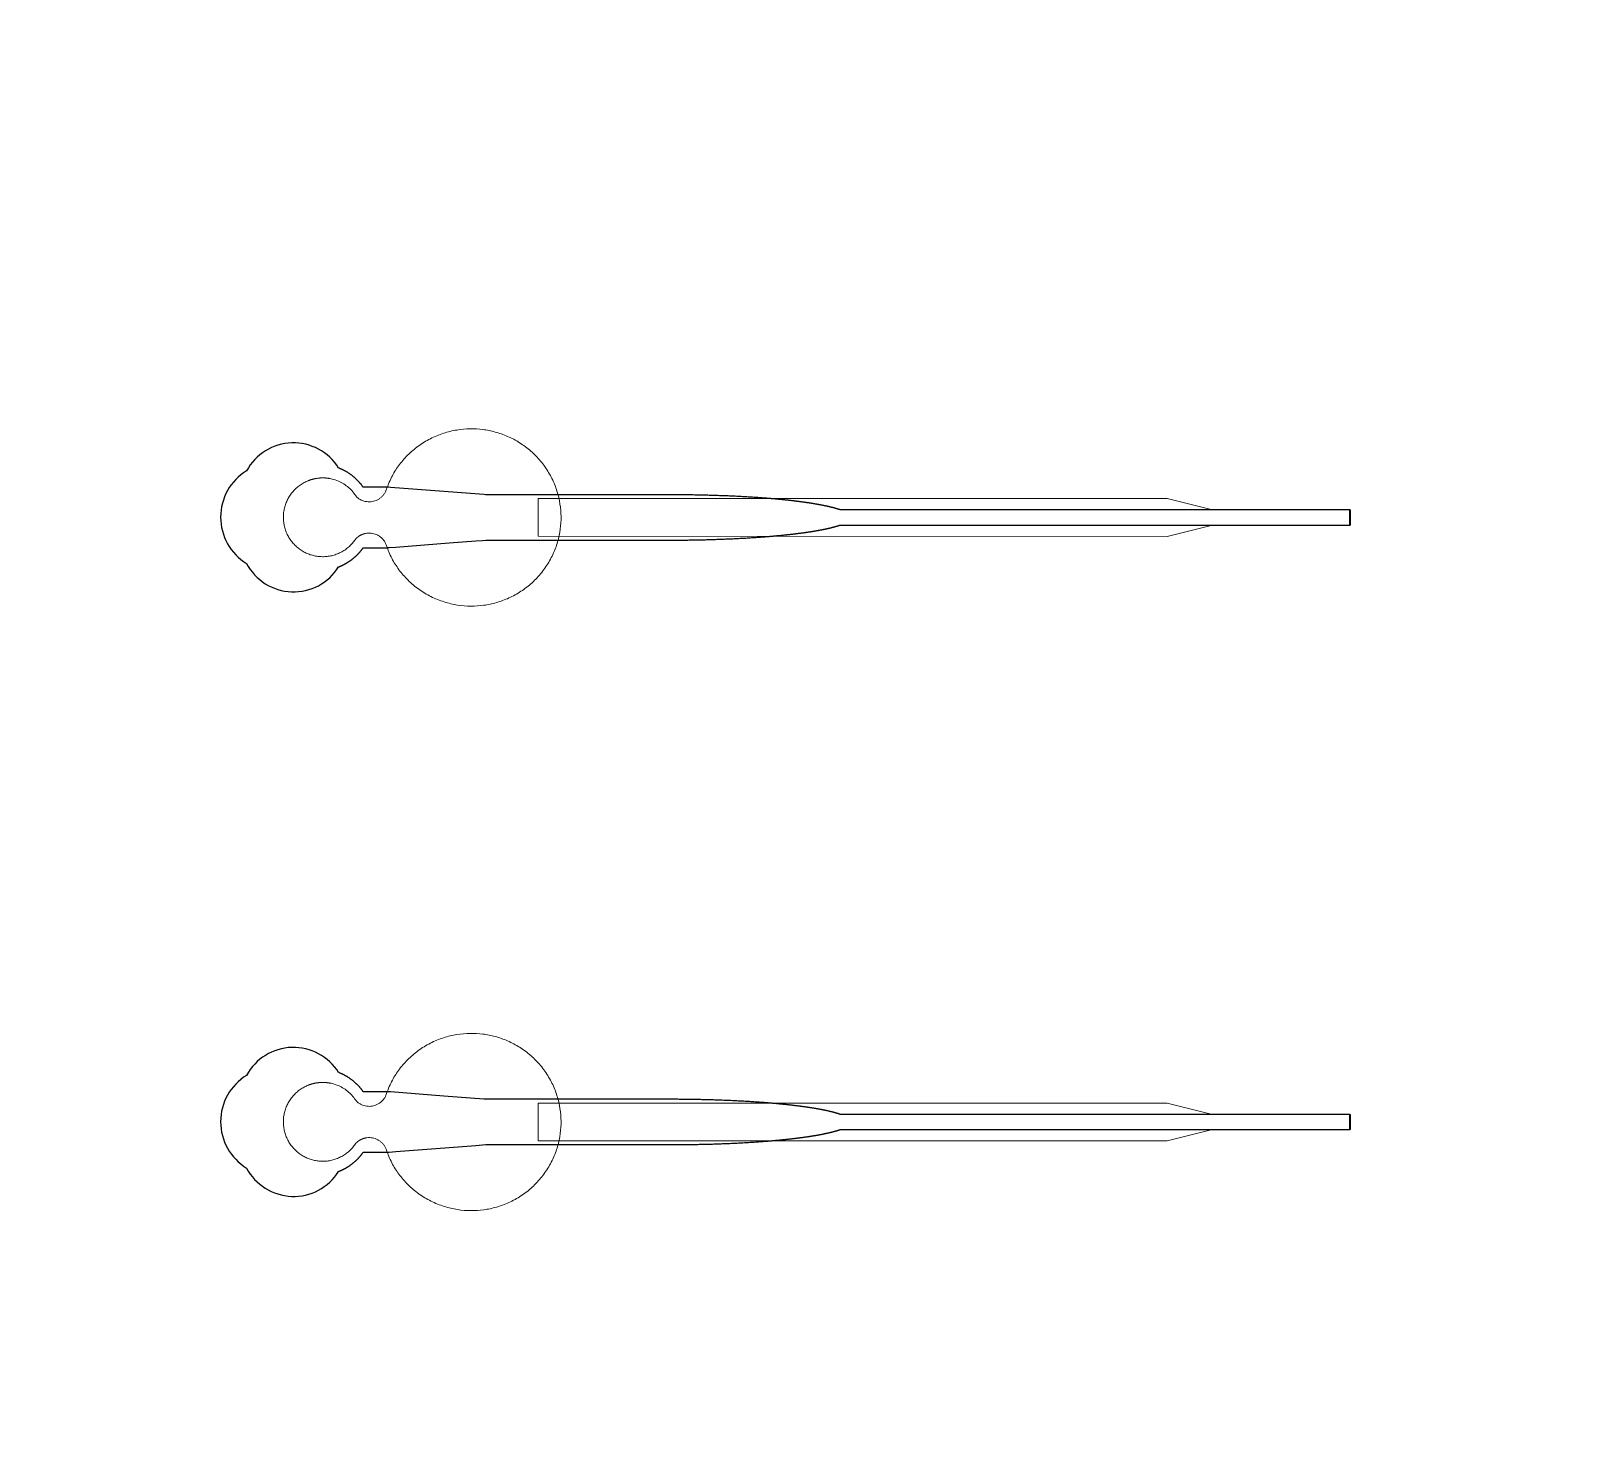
# Model space of a CAD drawing. Header units: inches. Extents: x -52997 to 52003, y -52254 to 52746.
# Drawn here: x 600 to 5746, y -11278 to -6581 of the extents above; entities that cross this region are included whole.
import ezdxf

# ---------------------------------------------------------------- set-up
doc = ezdxf.new("R2010")
doc.units = ezdxf.units.IN
doc.header["$MEASUREMENT"] = 0
doc.layers.add('1', color=1, linetype='Continuous')
doc.layers.add('2', color=140, linetype='Continuous', lineweight=0)
doc.layers.add('3', color=90, linetype='Continuous', lineweight=0)

msp = doc.modelspace()

# ---------------------------------------------------------------- linework, layer by layer
at = {"layer": '1'}
for points in [[(-16283.4, -47485.7), (0, -47485.7), (16283.4, -47485.7, 5.999107)], [(-16250, -47285.7), (0, -47285.7), (16250, -47285.7, 5.986812)], [(-13685.8, -45485.7), (0, -45485.7), (13685.8, -45485.7, 6.794322)], [(1617.4, -8353.6), (1617.7, -8353.4), (1618.6, -8353.1), (1619.4, -8352.8), (1620.2, -8352.4), (1621.1, -8352.1), (1621.9, -8351.8), (1622.8, -8351.4), (1623.6, -8351), (1624.5, -8350.7), (1625.3, -8350.3), (1626.2, -8349.9), (1627.1, -8349.5), (1627.9, -8349.1), (1628.8, -8348.7), (1629.6, -8348.3), (1630.5, -8347.9), (1631.3, -8347.5), (1632.2, -8347.1), (1633.1, -8346.6), (1633.9, -8346.2), (1634.8, -8345.8), (1635.6, -8345.3), (1636.5, -8344.9), (1637.3, -8344.4), (1638.2, -8343.9), (1639.1, -8343.5), (1639.9, -8343), (1640.8, -8342.5), (1641.6, -8342), (1642.5, -8341.5), (1643.3, -8341), (1644.2, -8340.5), (1645, -8340), (1645.9, -8339.5), (1646.7, -8339), (1647.6, -8338.4), (1648.4, -8337.9), (1649.3, -8337.3), (1650.1, -8336.8), (1651, -8336.2), (1651.8, -8335.7), (1652.6, -8335.1), (1653.5, -8334.6), (1654.3, -8334), (1655.1, -8333.4), (1656, -8332.8), (1656.8, -8332.2), (1657.6, -8331.6), (1658.4, -8331), (1659.3, -8330.4), (1660.1, -8329.8), (1660.9, -8329.2), (1661.7, -8328.6), (1662.5, -8328), (1663.3, -8327.3), (1664.1, -8326.7), (1664.9, -8326.1), (1665.7, -8325.4), (1666.5, -8324.8), (1667.3, -8324.1), (1668.1, -8323.5), (1668.9, -8322.8), (1669.6, -8322.2), (1670.4, -8321.5), (1671.2, -8320.8), (1671.9, -8320.1), (1672.7, -8319.5), (1673.5, -8318.8), (1674.2, -8318.1), (1675, -8317.4), (1675.7, -8316.7), (1676.4, -8316), (1677.2, -8315.3), (1677.9, -8314.6), (1678.6, -8313.9), (1679.3, -8313.2), (1680.1, -8312.5), (1680.8, -8311.7), (1681.5, -8311), (1682.2, -8310.3), (1682.9, -8309.6), (1683.6, -8308.8), (1684.2, -8308.1), (1684.9, -8307.4), (1685.6, -8306.6), (1686.3, -8305.9), (1686.9, -8305.2), (1687.6, -8304.4), (1688.2, -8303.7), (1688.9, -8302.9), (1689.5, -8302.2), (1690.1, -8301.4), (1690.8, -8300.7), (1691.4, -8299.9), (1692, -8299.1), (1692.6, -8298.4), (1693.2, -8297.6), (1693.8, -8296.9), (1694.4, -8296.1), (1695, -8295.3), (1695.6, -8294.6), (1696.1, -8293.8), (1696.7, -8293), (1697.3, -8292.3), (1697.8, -8291.5), (1698.4, -8290.7), (1698.9, -8290), (1742.5, -8290), (1764.3, -8290), (1775.2, -8290), (1777.9, -8290), (1779.3, -8290), (1779.3, -8290), (1779.3, -8290), (1779.3, -8290), (1779.3, -8290), (1779.4, -8289.9), (1779.5, -8289.9), (1779.8, -8289.9), (1780.5, -8289.9), (1781.9, -8289.8), (1784.6, -8289.5), (1806.7, -8287.9), (1983.4, -8274.3), (2071.7, -8267.5), (2093.8, -8265.8), (2104.8, -8265), (2105.1, -8265), (2105.2, -8265), (2105.3, -8265), (2105.3, -8265), (2105.4, -8265), (2105.8, -8265), (2366.3, -8265), (2372.6, -8265), (2385.1, -8265), (2485.6, -8265), (2686.7, -8265), (2699.2, -8265), (2705.5, -8265), (2708.6, -8265), (2710.2, -8265), (2710.6, -8265), (2710.8, -8265), (2710.9, -8265), (2711, -8265), (2711, -8265), (2711, -8265), (2711.6, -8265), (2716.2, -8264.9), (2720.8, -8264.9), (2725.4, -8264.9), (2730, -8264.9), (2734.7, -8264.9), (2739.3, -8264.9), (2744, -8264.8), (2748.7, -8264.8), (2753.3, -8264.8), (2758.1, -8264.7), (2762.8, -8264.7), (2767.5, -8264.6), (2772.2, -8264.6), (2777, -8264.5), (2781.7, -8264.4), (2786.5, -8264.4), (2791.2, -8264.3), (2796, -8264.2), (2800.8, -8264.1), (2805.6, -8264), (2810.4, -8263.9), (2815.2, -8263.8), (2820, -8263.7), (2824.8, -8263.6), (2829.6, -8263.5), (2834.4, -8263.3), (2839.3, -8263.2), (2844.1, -8263.1), (2848.9, -8262.9), (2853.8, -8262.8), (2858.6, -8262.6), (2863.4, -8262.5), (2868.3, -8262.3), (2873.1, -8262.2), (2877.9, -8262), (2882.7, -8261.8), (2887.6, -8261.6), (2892.4, -8261.4), (2897.2, -8261.2), (2902, -8261), (2906.9, -8260.8), (2911.7, -8260.6), (2916.5, -8260.4), (2921.3, -8260.2), (2926.1, -8260), (2930.8, -8259.7), (2935.6, -8259.5), (2940.4, -8259.3), (2945.2, -8259), (2949.9, -8258.7), (2954.6, -8258.5), (2959.4, -8258.2), (2964.1, -8258), (2968.8, -8257.7), (2973.5, -8257.4), (2978.2, -8257.1), (2982.8, -8256.8), (2987.5, -8256.5), (2992.1, -8256.2), (2996.8, -8255.9), (3001.4, -8255.6), (3006, -8255.3), (3010.5, -8254.9), (3012.8, -8254.8), (3015.1, -8254.6), (3017.4, -8254.4), (3019.6, -8254.3), (3021.9, -8254.1), (3024.1, -8253.9), (3026.4, -8253.8), (3028.6, -8253.6), (3030.9, -8253.4), (3033.1, -8253.2), (3035.3, -8253), (3037.6, -8252.9), (3039.8, -8252.7), (3042, -8252.5), (3044.2, -8252.3), (3046.4, -8252.1), (3048.6, -8251.9), (3050.8, -8251.8), (3053, -8251.6), (3055.2, -8251.4), (3057.4, -8251.2), (3059.5, -8251), (3061.7, -8250.8), (3063.8, -8250.6), (3066, -8250.4), (3068.1, -8250.2), (3070.3, -8250), (3072.4, -8249.8), (3074.5, -8249.6), (3076.6, -8249.4), (3078.8, -8249.2), (3080.9, -8249), (3083, -8248.8), (3085.1, -8248.6), (3087.1, -8248.4), (3089.2, -8248.2), (3091.3, -8248), (3093.3, -8247.7), (3095.4, -8247.5), (3097.5, -8247.3), (3099.5, -8247.1), (3101.5, -8246.9), (3103.6, -8246.7), (3105.6, -8246.4), (3107.6, -8246.2), (3109.6, -8246), (3111.6, -8245.8), (3113.6, -8245.6), (3115.6, -8245.3), (3117.5, -8245.1), (3119.5, -8244.9), (3121.5, -8244.7), (3123.4, -8244.4), (3125.3, -8244.2), (3127.3, -8244), (3129.2, -8243.7), (3131.1, -8243.5), (3133, -8243.3), (3134.9, -8243), (3136.8, -8242.8), (3138.7, -8242.5), (3140.6, -8242.3), (3142.4, -8242.1), (3144.3, -8241.8), (3146.1, -8241.6), (3148, -8241.3), (3149.8, -8241.1), (3151.6, -8240.9), (3153.4, -8240.6), (3155.2, -8240.4), (3157, -8240.1), (3158.8, -8239.9), (3160.6, -8239.6), (3162.4, -8239.4), (3164.1, -8239.1), (3165.9, -8238.9), (3167.6, -8238.6), (3169.3, -8238.3), (3171.1, -8238.1), (3172.8, -8237.8), (3174.5, -8237.6), (3176.2, -8237.3), (3177.8, -8237.1), (3179.5, -8236.8), (3181.2, -8236.5), (3182.8, -8236.3), (3184.5, -8236), (3186.1, -8235.8), (3187.7, -8235.5), (3189.3, -8235.2), (3190.9, -8235), (3192.5, -8234.7), (3194.1, -8234.4), (3195.7, -8234.2), (3197.3, -8233.9), (3198.8, -8233.6), (3200.4, -8233.3), (3201.9, -8233.1), (3203.4, -8232.8), (3204.9, -8232.5), (3206.4, -8232.3), (3207.9, -8232), (3209.4, -8231.7), (3210.9, -8231.4), (3212.3, -8231.2), (3213.8, -8230.9), (3215.2, -8230.6), (3216.7, -8230.3), (3218.1, -8230), (3219.5, -8229.8), (3220.9, -8229.5), (3222.3, -8229.2), (3223.6, -8228.9), (3225, -8228.6), (3226.4, -8228.4), (3227.7, -8228.1), (3229, -8227.8), (3230.4, -8227.5), (3231.7, -8227.2), (3233, -8226.9), (3234.3, -8226.6), (3235.5, -8226.4), (3236.8, -8226.1), (3238.1, -8225.8), (3239.3, -8225.5), (3240.6, -8225.2), (3241.8, -8224.9), (3243, -8224.6), (3244.2, -8224.3), (3245.4, -8224), (3246.6, -8223.8), (3247.7, -8223.5), (3248.9, -8223.2), (3250, -8222.9), (3251.2, -8222.6), (3252.3, -8222.3), (3253.4, -8222), (3254.5, -8221.7), (3255.6, -8221.4), (3256.7, -8221.1), (3257.8, -8220.8), (3258.8, -8220.5), (3259.9, -8220.2), (3260.9, -8219.9), (3262, -8219.6), (3263, -8219.3), (3264, -8219), (3265, -8218.8), (3266, -8218.5), (3266.9, -8218.2), (3267.9, -8217.9), (3268.8, -8217.6), (3269.8, -8217.3), (3270.7, -8217), (3271.6, -8216.7), (3272.5, -8216.4), (3273.4, -8216.1), (3274.3, -8215.8), (3275.2, -8215.5), (3276.6, -8215), (4962.2, -8215.2), (4962.2, -8165), (3276.7, -8165), (3276.4, -8164.9), (3275.5, -8164.6), (3274.7, -8164.2), (3273.8, -8163.9), (3272.9, -8163.6), (3272, -8163.3), (3271.1, -8163), (3270.1, -8162.7), (3269.2, -8162.4), (3268.2, -8162.2), (3267.3, -8161.9), (3266.3, -8161.6), (3265.3, -8161.3), (3264.3, -8161), (3263.3, -8160.7), (3262.3, -8160.4), (3261.3, -8160.1), (3260.2, -8159.8), (3259.2, -8159.5), (3258.1, -8159.2), (3257.1, -8158.9), (3256, -8158.6), (3254.9, -8158.3), (3253.8, -8158), (3252.7, -8157.7), (3251.5, -8157.4), (3250.4, -8157.1), (3249.3, -8156.8), (3248.1, -8156.5), (3246.9, -8156.2), (3245.7, -8155.9), (3244.6, -8155.6), (3243.3, -8155.4), (3242.1, -8155.1), (3240.9, -8154.8), (3239.7, -8154.5), (3238.4, -8154.2), (3237.2, -8153.9), (3235.9, -8153.6), (3234.6, -8153.3), (3233.3, -8153), (3232, -8152.8), (3230.7, -8152.5), (3229.4, -8152.2), (3228.1, -8151.9), (3226.7, -8151.6), (3225.4, -8151.3), (3224, -8151.1), (3222.6, -8150.8), (3221.2, -8150.5), (3219.8, -8150.2), (3218.4, -8149.9), (3217, -8149.7), (3215.6, -8149.4), (3214.1, -8149.1), (3212.7, -8148.8), (3211.2, -8148.5), (3209.8, -8148.3), (3208.3, -8148), (3206.8, -8147.7), (3205.3, -8147.4), (3203.8, -8147.2), (3202.2, -8146.9), (3200.7, -8146.6), (3199.2, -8146.3), (3197.6, -8146.1), (3196.1, -8145.8), (3194.5, -8145.5), (3192.9, -8145.3), (3191.3, -8145), (3189.7, -8144.7), (3188.1, -8144.5), (3186.5, -8144.2), (3184.8, -8143.9), (3183.2, -8143.7), (3181.5, -8143.4), (3179.9, -8143.2), (3178.2, -8142.9), (3176.5, -8142.6), (3174.8, -8142.4), (3173.1, -8142.1), (3171.4, -8141.9), (3169.7, -8141.6), (3168, -8141.4), (3166.2, -8141.1), (3164.5, -8140.8), (3162.7, -8140.6), (3161, -8140.3), (3159.2, -8140.1), (3157.4, -8139.8), (3155.6, -8139.6), (3153.8, -8139.3), (3152, -8139.1), (3150.2, -8138.9), (3148.3, -8138.6), (3146.5, -8138.4), (3144.7, -8138.1), (3142.8, -8137.9), (3140.9, -8137.6), (3139.1, -8137.4), (3137.2, -8137.2), (3135.3, -8136.9), (3133.4, -8136.7), (3131.5, -8136.5), (3129.6, -8136.2), (3127.7, -8136), (3125.7, -8135.8), (3123.8, -8135.5), (3121.8, -8135.3), (3119.9, -8135.1), (3117.9, -8134.8), (3116, -8134.6), (3114, -8134.4), (3112, -8134.2), (3110, -8133.9), (3108, -8133.7), (3106, -8133.5), (3104, -8133.3), (3102, -8133.1), (3099.9, -8132.8), (3097.9, -8132.6), (3095.8, -8132.4), (3093.8, -8132.2), (3091.7, -8132), (3089.7, -8131.8), (3087.6, -8131.6), (3085.5, -8131.4), (3083.4, -8131.1), (3081.3, -8130.9), (3079.2, -8130.7), (3077.1, -8130.5), (3075, -8130.3), (3072.9, -8130.1), (3070.8, -8129.9), (3068.6, -8129.7), (3066.5, -8129.5), (3064.3, -8129.3), (3062.2, -8129.1), (3060, -8128.9), (3057.9, -8128.8), (3055.7, -8128.6), (3053.5, -8128.4), (3051.3, -8128.2), (3049.1, -8128), (3046.9, -8127.8), (3044.8, -8127.6), (3042.5, -8127.4), (3040.3, -8127.3), (3038.1, -8127.1), (3035.9, -8126.9), (3033.7, -8126.7), (3031.4, -8126.5), (3029.2, -8126.4), (3027, -8126.2), (3024.7, -8126), (3022.5, -8125.8), (3020.2, -8125.7), (3018, -8125.5), (3015.7, -8125.3), (3013.4, -8125.2), (3008.9, -8124.8), (3004.3, -8124.5), (2999.7, -8124.2), (2995.1, -8123.9), (2990.5, -8123.6), (2985.9, -8123.3), (2981.2, -8123), (2976.6, -8122.7), (2971.9, -8122.4), (2967.2, -8122.1), (2962.5, -8121.9), (2957.8, -8121.6), (2953.1, -8121.3), (2948.4, -8121.1), (2943.6, -8120.8), (2938.9, -8120.6), (2934.1, -8120.3), (2929.4, -8120.1), (2924.6, -8119.9), (2919.8, -8119.6), (2915, -8119.4), (2910.3, -8119.2), (2905.5, -8119), (2900.7, -8118.8), (2895.9, -8118.6), (2891.1, -8118.4), (2886.3, -8118.2), (2881.5, -8118), (2876.7, -8117.9), (2871.8, -8117.7), (2867, -8117.5), (2862.2, -8117.4), (2857.4, -8117.2), (2852.6, -8117.1), (2847.8, -8116.9), (2843, -8116.8), (2838.2, -8116.7), (2833.4, -8116.5), (2828.6, -8116.4), (2823.8, -8116.3), (2819, -8116.2), (2814.3, -8116.1), (2809.5, -8116), (2804.7, -8115.9), (2800, -8115.8), (2795.2, -8115.7), (2790.5, -8115.6), (2785.7, -8115.5), (2781, -8115.5), (2776.3, -8115.4), (2771.6, -8115.3), (2766.9, -8115.3), (2762.2, -8115.2), (2757.5, -8115.2), (2752.8, -8115.1), (2748.2, -8115.1), (2743.5, -8115.1), (2738.9, -8115), (2734.3, -8115), (2729.6, -8115), (2725, -8115), (2722.8, -8115), (2722.2, -8115), (2721.9, -8115), (2721.8, -8115), (2721.6, -8115), (2720, -8115), (2713.6, -8115), (2700.8, -8115), (2649.9, -8115), (2445.9, -8115), (2394.9, -8115), (2369.4, -8115), (2363.1, -8115), (2361.5, -8115), (2105.7, -8115), (2105.3, -8115), (2105.3, -8115), (2105.2, -8115), (2105.2, -8115), (2105.1, -8115), (2104.8, -8114.9), (2103.4, -8114.8), (2097.9, -8114.4), (2053.7, -8111), (1965.4, -8104.2), (1788.7, -8090.7), (1783.2, -8090.2), (1780.4, -8090), (1779.8, -8090), (1779.4, -8090), (1779.4, -8090), (1779.3, -8090), (1779.3, -8090), (1779.3, -8090), (1779.3, -8090), (1779.3, -8090), (1778.9, -8090), (1776.2, -8090), (1770.8, -8090), (1759.9, -8090), (1738.1, -8090), (1716.3, -8090), (1705.4, -8090), (1699.9, -8090), (1699.2, -8090), (1699.1, -8090), (1699, -8090), (1698.9, -8090), (1698.9, -8090), (1698.9, -8090), (1698.9, -8089.9), (1698.5, -8089.4), (1697.7, -8088.2), (1696.9, -8087.1), (1696.1, -8086), (1695.2, -8084.9), (1694.4, -8083.8), (1693.5, -8082.6), (1692.7, -8081.5), (1691.8, -8080.4), (1690.9, -8079.3), (1690, -8078.2), (1689, -8077.1), (1688.1, -8076), (1687.1, -8074.9), (1686.2, -8073.8), (1685.2, -8072.7), (1684.2, -8071.7), (1683.2, -8070.6), (1682.2, -8069.5), (1681.2, -8068.4), (1680.1, -8067.4), (1679.1, -8066.3), (1678, -8065.3), (1676.9, -8064.2), (1675.8, -8063.2), (1674.7, -8062.2), (1673.6, -8061.1), (1672.5, -8060.1), (1671.4, -8059.1), (1670.2, -8058.1), (1669.1, -8057.1), (1667.9, -8056.1), (1666.7, -8055.1), (1665.5, -8054.2), (1664.3, -8053.2), (1663.1, -8052.3), (1661.9, -8051.3), (1660.7, -8050.4), (1659.4, -8049.4), (1658.2, -8048.5), (1656.9, -8047.6), (1655.7, -8046.7), (1654.4, -8045.8), (1653.1, -8044.9), (1651.8, -8044.1), (1650.5, -8043.2), (1649.2, -8042.4), (1647.9, -8041.5), (1646.5, -8040.7), (1645.2, -8039.9), (1643.9, -8039.1), (1642.5, -8038.3), (1641.2, -8037.5), (1639.8, -8036.8), (1638.4, -8036), (1637, -8035.3), (1635.7, -8034.5), (1634.3, -8033.8), (1632.9, -8033.1), (1631.5, -8032.4), (1630.1, -8031.8), (1628.7, -8031.1), (1627.2, -8030.4), (1625.8, -8029.8), (1624.4, -8029.2), (1623, -8028.6), (1621.6, -8028), (1620.1, -8027.4), (1618.7, -8026.8), (1617.5, -8026.4, 0.576044), (1312.9, -8035.7, 0.560065), (1312.9, -8342.2, 0.578435)], [(1617.4, -10353.6), (1617.7, -10353.4), (1618.6, -10353.1), (1619.4, -10352.8), (1620.2, -10352.4), (1621.1, -10352.1), (1621.9, -10351.8), (1622.8, -10351.4), (1623.6, -10351), (1624.5, -10350.7), (1625.3, -10350.3), (1626.2, -10349.9), (1627.1, -10349.5), (1627.9, -10349.1), (1628.8, -10348.7), (1629.6, -10348.3), (1630.5, -10347.9), (1631.3, -10347.5), (1632.2, -10347.1), (1633.1, -10346.6), (1633.9, -10346.2), (1634.8, -10345.8), (1635.6, -10345.3), (1636.5, -10344.9), (1637.3, -10344.4), (1638.2, -10343.9), (1639.1, -10343.5), (1639.9, -10343), (1640.8, -10342.5), (1641.6, -10342), (1642.5, -10341.5), (1643.3, -10341), (1644.2, -10340.5), (1645, -10340), (1645.9, -10339.5), (1646.7, -10339), (1647.6, -10338.4), (1648.4, -10337.9), (1649.3, -10337.3), (1650.1, -10336.8), (1651, -10336.2), (1651.8, -10335.7), (1652.6, -10335.1), (1653.5, -10334.6), (1654.3, -10334), (1655.1, -10333.4), (1656, -10332.8), (1656.8, -10332.2), (1657.6, -10331.6), (1658.4, -10331), (1659.3, -10330.4), (1660.1, -10329.8), (1660.9, -10329.2), (1661.7, -10328.6), (1662.5, -10328), (1663.3, -10327.3), (1664.1, -10326.7), (1664.9, -10326.1), (1665.7, -10325.4), (1666.5, -10324.8), (1667.3, -10324.1), (1668.1, -10323.5), (1668.9, -10322.8), (1669.6, -10322.2), (1670.4, -10321.5), (1671.2, -10320.8), (1671.9, -10320.1), (1672.7, -10319.5), (1673.5, -10318.8), (1674.2, -10318.1), (1675, -10317.4), (1675.7, -10316.7), (1676.4, -10316), (1677.2, -10315.3), (1677.9, -10314.6), (1678.6, -10313.9), (1679.3, -10313.2), (1680.1, -10312.5), (1680.8, -10311.7), (1681.5, -10311), (1682.2, -10310.3), (1682.9, -10309.6), (1683.6, -10308.8), (1684.2, -10308.1), (1684.9, -10307.4), (1685.6, -10306.6), (1686.3, -10305.9), (1686.9, -10305.2), (1687.6, -10304.4), (1688.2, -10303.7), (1688.9, -10302.9), (1689.5, -10302.2), (1690.1, -10301.4), (1690.8, -10300.7), (1691.4, -10299.9), (1692, -10299.1), (1692.6, -10298.4), (1693.2, -10297.6), (1693.8, -10296.9), (1694.4, -10296.1), (1695, -10295.3), (1695.6, -10294.6), (1696.1, -10293.8), (1696.7, -10293), (1697.3, -10292.3), (1697.8, -10291.5), (1698.4, -10290.7), (1698.9, -10290), (1742.5, -10290), (1764.3, -10290), (1775.2, -10290), (1777.9, -10290), (1779.3, -10290), (1779.3, -10290), (1779.3, -10290), (1779.3, -10290), (1779.3, -10290), (1779.4, -10289.9), (1779.5, -10289.9), (1779.8, -10289.9), (1780.5, -10289.9), (1781.9, -10289.8), (1784.6, -10289.5), (1806.7, -10287.9), (1983.4, -10274.3), (2071.7, -10267.5), (2093.8, -10265.8), (2104.8, -10265), (2105.1, -10265), (2105.2, -10265), (2105.3, -10265), (2105.3, -10265), (2105.4, -10265), (2105.8, -10265), (2366.3, -10265), (2372.6, -10265), (2385.1, -10265), (2485.6, -10265), (2686.7, -10265), (2699.2, -10265), (2705.5, -10265), (2708.6, -10265), (2710.2, -10265), (2710.6, -10265), (2710.8, -10265), (2710.9, -10265), (2711, -10265), (2711, -10265), (2711, -10265), (2711.6, -10265), (2716.2, -10264.9), (2720.8, -10264.9), (2725.4, -10264.9), (2730, -10264.9), (2734.7, -10264.9), (2739.3, -10264.9), (2744, -10264.8), (2748.7, -10264.8), (2753.3, -10264.8), (2758.1, -10264.7), (2762.8, -10264.7), (2767.5, -10264.6), (2772.2, -10264.6), (2777, -10264.5), (2781.7, -10264.4), (2786.5, -10264.4), (2791.2, -10264.3), (2796, -10264.2), (2800.8, -10264.1), (2805.6, -10264), (2810.4, -10263.9), (2815.2, -10263.8), (2820, -10263.7), (2824.8, -10263.6), (2829.6, -10263.5), (2834.4, -10263.3), (2839.3, -10263.2), (2844.1, -10263.1), (2848.9, -10262.9), (2853.8, -10262.8), (2858.6, -10262.6), (2863.4, -10262.5), (2868.3, -10262.3), (2873.1, -10262.2), (2877.9, -10262), (2882.7, -10261.8), (2887.6, -10261.6), (2892.4, -10261.4), (2897.2, -10261.2), (2902, -10261), (2906.9, -10260.8), (2911.7, -10260.6), (2916.5, -10260.4), (2921.3, -10260.2), (2926.1, -10260), (2930.8, -10259.7), (2935.6, -10259.5), (2940.4, -10259.3), (2945.2, -10259), (2949.9, -10258.7), (2954.6, -10258.5), (2959.4, -10258.2), (2964.1, -10258), (2968.8, -10257.7), (2973.5, -10257.4), (2978.2, -10257.1), (2982.8, -10256.8), (2987.5, -10256.5), (2992.1, -10256.2), (2996.8, -10255.9), (3001.4, -10255.6), (3006, -10255.3), (3010.5, -10254.9), (3012.8, -10254.8), (3015.1, -10254.6), (3017.4, -10254.4), (3019.6, -10254.3), (3021.9, -10254.1), (3024.1, -10253.9), (3026.4, -10253.8), (3028.6, -10253.6), (3030.9, -10253.4), (3033.1, -10253.2), (3035.3, -10253), (3037.6, -10252.9), (3039.8, -10252.7), (3042, -10252.5), (3044.2, -10252.3), (3046.4, -10252.1), (3048.6, -10251.9), (3050.8, -10251.8), (3053, -10251.6), (3055.2, -10251.4), (3057.4, -10251.2), (3059.5, -10251), (3061.7, -10250.8), (3063.8, -10250.6), (3066, -10250.4), (3068.1, -10250.2), (3070.3, -10250), (3072.4, -10249.8), (3074.5, -10249.6), (3076.6, -10249.4), (3078.8, -10249.2), (3080.9, -10249), (3083, -10248.8), (3085.1, -10248.6), (3087.1, -10248.4), (3089.2, -10248.2), (3091.3, -10248), (3093.3, -10247.7), (3095.4, -10247.5), (3097.5, -10247.3), (3099.5, -10247.1), (3101.5, -10246.9), (3103.6, -10246.7), (3105.6, -10246.4), (3107.6, -10246.2), (3109.6, -10246), (3111.6, -10245.8), (3113.6, -10245.6), (3115.6, -10245.3), (3117.5, -10245.1), (3119.5, -10244.9), (3121.5, -10244.7), (3123.4, -10244.4), (3125.3, -10244.2), (3127.3, -10244), (3129.2, -10243.7), (3131.1, -10243.5), (3133, -10243.3), (3134.9, -10243), (3136.8, -10242.8), (3138.7, -10242.5), (3140.6, -10242.3), (3142.4, -10242.1), (3144.3, -10241.8), (3146.1, -10241.6), (3148, -10241.3), (3149.8, -10241.1), (3151.6, -10240.9), (3153.4, -10240.6), (3155.2, -10240.4), (3157, -10240.1), (3158.8, -10239.9), (3160.6, -10239.6), (3162.4, -10239.4), (3164.1, -10239.1), (3165.9, -10238.9), (3167.6, -10238.6), (3169.3, -10238.3), (3171.1, -10238.1), (3172.8, -10237.8), (3174.5, -10237.6), (3176.2, -10237.3), (3177.8, -10237.1), (3179.5, -10236.8), (3181.2, -10236.5), (3182.8, -10236.3), (3184.5, -10236), (3186.1, -10235.8), (3187.7, -10235.5), (3189.3, -10235.2), (3190.9, -10235), (3192.5, -10234.7), (3194.1, -10234.4), (3195.7, -10234.2), (3197.3, -10233.9), (3198.8, -10233.6), (3200.4, -10233.3), (3201.9, -10233.1), (3203.4, -10232.8), (3204.9, -10232.5), (3206.4, -10232.3), (3207.9, -10232), (3209.4, -10231.7), (3210.9, -10231.4), (3212.3, -10231.2), (3213.8, -10230.9), (3215.2, -10230.6), (3216.7, -10230.3), (3218.1, -10230), (3219.5, -10229.8), (3220.9, -10229.5), (3222.3, -10229.2), (3223.6, -10228.9), (3225, -10228.6), (3226.4, -10228.4), (3227.7, -10228.1), (3229, -10227.8), (3230.4, -10227.5), (3231.7, -10227.2), (3233, -10226.9), (3234.3, -10226.6), (3235.5, -10226.4), (3236.8, -10226.1), (3238.1, -10225.8), (3239.3, -10225.5), (3240.6, -10225.2), (3241.8, -10224.9), (3243, -10224.6), (3244.2, -10224.3), (3245.4, -10224), (3246.6, -10223.8), (3247.7, -10223.5), (3248.9, -10223.2), (3250, -10222.9), (3251.2, -10222.6), (3252.3, -10222.3), (3253.4, -10222), (3254.5, -10221.7), (3255.6, -10221.4), (3256.7, -10221.1), (3257.8, -10220.8), (3258.8, -10220.5), (3259.9, -10220.2), (3260.9, -10219.9), (3262, -10219.6), (3263, -10219.3), (3264, -10219), (3265, -10218.8), (3266, -10218.5), (3266.9, -10218.2), (3267.9, -10217.9), (3268.8, -10217.6), (3269.8, -10217.3), (3270.7, -10217), (3271.6, -10216.7), (3272.5, -10216.4), (3273.4, -10216.1), (3274.3, -10215.8), (3275.2, -10215.5), (3276.6, -10215), (4962.2, -10215.2), (4962.2, -10165), (3276.7, -10165), (3276.4, -10164.9), (3275.5, -10164.6), (3274.7, -10164.2), (3273.8, -10163.9), (3272.9, -10163.6), (3272, -10163.3), (3271.1, -10163), (3270.1, -10162.7), (3269.2, -10162.4), (3268.2, -10162.2), (3267.3, -10161.9), (3266.3, -10161.6), (3265.3, -10161.3), (3264.3, -10161), (3263.3, -10160.7), (3262.3, -10160.4), (3261.3, -10160.1), (3260.2, -10159.8), (3259.2, -10159.5), (3258.1, -10159.2), (3257.1, -10158.9), (3256, -10158.6), (3254.9, -10158.3), (3253.8, -10158), (3252.7, -10157.7), (3251.5, -10157.4), (3250.4, -10157.1), (3249.3, -10156.8), (3248.1, -10156.5), (3246.9, -10156.2), (3245.7, -10155.9), (3244.6, -10155.6), (3243.3, -10155.4), (3242.1, -10155.1), (3240.9, -10154.8), (3239.7, -10154.5), (3238.4, -10154.2), (3237.2, -10153.9), (3235.9, -10153.6), (3234.6, -10153.3), (3233.3, -10153), (3232, -10152.8), (3230.7, -10152.5), (3229.4, -10152.2), (3228.1, -10151.9), (3226.7, -10151.6), (3225.4, -10151.3), (3224, -10151.1), (3222.6, -10150.8), (3221.2, -10150.5), (3219.8, -10150.2), (3218.4, -10149.9), (3217, -10149.7), (3215.6, -10149.4), (3214.1, -10149.1), (3212.7, -10148.8), (3211.2, -10148.5), (3209.8, -10148.3), (3208.3, -10148), (3206.8, -10147.7), (3205.3, -10147.4), (3203.8, -10147.2), (3202.2, -10146.9), (3200.7, -10146.6), (3199.2, -10146.3), (3197.6, -10146.1), (3196.1, -10145.8), (3194.5, -10145.5), (3192.9, -10145.3), (3191.3, -10145), (3189.7, -10144.7), (3188.1, -10144.5), (3186.5, -10144.2), (3184.8, -10143.9), (3183.2, -10143.7), (3181.5, -10143.4), (3179.9, -10143.2), (3178.2, -10142.9), (3176.5, -10142.6), (3174.8, -10142.4), (3173.1, -10142.1), (3171.4, -10141.9), (3169.7, -10141.6), (3168, -10141.4), (3166.2, -10141.1), (3164.5, -10140.8), (3162.7, -10140.6), (3161, -10140.3), (3159.2, -10140.1), (3157.4, -10139.8), (3155.6, -10139.6), (3153.8, -10139.3), (3152, -10139.1), (3150.2, -10138.9), (3148.3, -10138.6), (3146.5, -10138.4), (3144.7, -10138.1), (3142.8, -10137.9), (3140.9, -10137.6), (3139.1, -10137.4), (3137.2, -10137.2), (3135.3, -10136.9), (3133.4, -10136.7), (3131.5, -10136.5), (3129.6, -10136.2), (3127.7, -10136), (3125.7, -10135.8), (3123.8, -10135.5), (3121.8, -10135.3), (3119.9, -10135.1), (3117.9, -10134.8), (3116, -10134.6), (3114, -10134.4), (3112, -10134.2), (3110, -10133.9), (3108, -10133.7), (3106, -10133.5), (3104, -10133.3), (3102, -10133.1), (3099.9, -10132.8), (3097.9, -10132.6), (3095.8, -10132.4), (3093.8, -10132.2), (3091.7, -10132), (3089.7, -10131.8), (3087.6, -10131.6), (3085.5, -10131.4), (3083.4, -10131.1), (3081.3, -10130.9), (3079.2, -10130.7), (3077.1, -10130.5), (3075, -10130.3), (3072.9, -10130.1), (3070.8, -10129.9), (3068.6, -10129.7), (3066.5, -10129.5), (3064.3, -10129.3), (3062.2, -10129.1), (3060, -10128.9), (3057.9, -10128.8), (3055.7, -10128.6), (3053.5, -10128.4), (3051.3, -10128.2), (3049.1, -10128), (3046.9, -10127.8), (3044.8, -10127.6), (3042.5, -10127.4), (3040.3, -10127.3), (3038.1, -10127.1), (3035.9, -10126.9), (3033.7, -10126.7), (3031.4, -10126.5), (3029.2, -10126.4), (3027, -10126.2), (3024.7, -10126), (3022.5, -10125.8), (3020.2, -10125.7), (3018, -10125.5), (3015.7, -10125.3), (3013.4, -10125.2), (3008.9, -10124.8), (3004.3, -10124.5), (2999.7, -10124.2), (2995.1, -10123.9), (2990.5, -10123.6), (2985.9, -10123.3), (2981.2, -10123), (2976.6, -10122.7), (2971.9, -10122.4), (2967.2, -10122.1), (2962.5, -10121.9), (2957.8, -10121.6), (2953.1, -10121.3), (2948.4, -10121.1), (2943.6, -10120.8), (2938.9, -10120.6), (2934.1, -10120.3), (2929.4, -10120.1), (2924.6, -10119.9), (2919.8, -10119.6), (2915, -10119.4), (2910.3, -10119.2), (2905.5, -10119), (2900.7, -10118.8), (2895.9, -10118.6), (2891.1, -10118.4), (2886.3, -10118.2), (2881.5, -10118), (2876.7, -10117.9), (2871.8, -10117.7), (2867, -10117.5), (2862.2, -10117.4), (2857.4, -10117.2), (2852.6, -10117.1), (2847.8, -10116.9), (2843, -10116.8), (2838.2, -10116.7), (2833.4, -10116.5), (2828.6, -10116.4), (2823.8, -10116.3), (2819, -10116.2), (2814.3, -10116.1), (2809.5, -10116), (2804.7, -10115.9), (2800, -10115.8), (2795.2, -10115.7), (2790.5, -10115.6), (2785.7, -10115.5), (2781, -10115.5), (2776.3, -10115.4), (2771.6, -10115.3), (2766.9, -10115.3), (2762.2, -10115.2), (2757.5, -10115.2), (2752.8, -10115.1), (2748.2, -10115.1), (2743.5, -10115.1), (2738.9, -10115), (2734.3, -10115), (2729.6, -10115), (2725, -10115), (2722.8, -10115), (2722.2, -10115), (2721.9, -10115), (2721.8, -10115), (2721.6, -10115), (2720, -10115), (2713.6, -10115), (2700.8, -10115), (2649.9, -10115), (2445.9, -10115), (2394.9, -10115), (2369.4, -10115), (2363.1, -10115), (2361.5, -10115), (2105.7, -10115), (2105.3, -10115), (2105.3, -10115), (2105.2, -10115), (2105.2, -10115), (2105.1, -10115), (2104.8, -10114.9), (2103.4, -10114.8), (2097.9, -10114.4), (2053.7, -10111), (1965.4, -10104.2), (1788.7, -10090.7), (1783.2, -10090.2), (1780.4, -10090), (1779.8, -10090), (1779.4, -10090), (1779.4, -10090), (1779.3, -10090), (1779.3, -10090), (1779.3, -10090), (1779.3, -10090), (1779.3, -10090), (1778.9, -10090), (1776.2, -10090), (1770.8, -10090), (1759.9, -10090), (1738.1, -10090), (1716.3, -10090), (1705.4, -10090), (1699.9, -10090), (1699.2, -10090), (1699.1, -10090), (1699, -10090), (1698.9, -10090), (1698.9, -10090), (1698.9, -10090), (1698.9, -10089.9), (1698.5, -10089.4), (1697.7, -10088.2), (1696.9, -10087.1), (1696.1, -10086), (1695.2, -10084.9), (1694.4, -10083.8), (1693.5, -10082.6), (1692.7, -10081.5), (1691.8, -10080.4), (1690.9, -10079.3), (1690, -10078.2), (1689, -10077.1), (1688.1, -10076), (1687.1, -10074.9), (1686.2, -10073.8), (1685.2, -10072.7), (1684.2, -10071.7), (1683.2, -10070.6), (1682.2, -10069.5), (1681.2, -10068.4), (1680.1, -10067.4), (1679.1, -10066.3), (1678, -10065.3), (1676.9, -10064.2), (1675.8, -10063.2), (1674.7, -10062.2), (1673.6, -10061.1), (1672.5, -10060.1), (1671.4, -10059.1), (1670.2, -10058.1), (1669.1, -10057.1), (1667.9, -10056.1), (1666.7, -10055.1), (1665.5, -10054.2), (1664.3, -10053.2), (1663.1, -10052.3), (1661.9, -10051.3), (1660.7, -10050.4), (1659.4, -10049.4), (1658.2, -10048.5), (1656.9, -10047.6), (1655.7, -10046.7), (1654.4, -10045.8), (1653.1, -10044.9), (1651.8, -10044.1), (1650.5, -10043.2), (1649.2, -10042.4), (1647.9, -10041.5), (1646.5, -10040.7), (1645.2, -10039.9), (1643.9, -10039.1), (1642.5, -10038.3), (1641.2, -10037.5), (1639.8, -10036.8), (1638.4, -10036), (1637, -10035.3), (1635.7, -10034.5), (1634.3, -10033.8), (1632.9, -10033.1), (1631.5, -10032.4), (1630.1, -10031.8), (1628.7, -10031.1), (1627.2, -10030.4), (1625.8, -10029.8), (1624.4, -10029.2), (1623, -10028.6), (1621.6, -10028), (1620.1, -10027.4), (1618.7, -10026.8), (1617.5, -10026.4, 0.576044), (1312.9, -10035.7, 0.560065), (1312.9, -10342.2, 0.578435)]]:
    msp.add_lwpolyline(points, format="xyb", close=True, dxfattribs=at)
msp.add_circle((-497.2, 245.8), 52500, dxfattribs=at)
at = {"layer": '2'}
for points in [[(-16283.4, -47485.7), (0, -47485.7), (16283.4, -47485.7, 5.999107)], [(-16250, -47285.7), (0, -47285.7), (16250, -47285.7, 5.986812)], [(-13685.8, -45485.7), (0, -45485.7), (13685.8, -45485.7, 6.794322)]]:
    msp.add_lwpolyline(points, format="xyb", close=True, dxfattribs=at)
msp.add_circle((-497.2, 245.8), 52500, dxfattribs=at)
for points in [[(1674.3, -8260.5), (1696.5, -8237.3), (1728.1, -8242.5), (1759.8, -8247.8), (1773.4, -8276.8), (1848.8, -8517.6), (2100.8, -8480), (2352.9, -8442.3), (2353, -8190.2), (2353.1, -7938), (2101.1, -7900.1), (1849.2, -7862.2), (1773.5, -8103), (1760.3, -8131.4), (1729.4, -8137.2), (1698.6, -8142.9), (1676, -8121.1), (1624.6, -8037.7), (1530.2, -8063.9), (1435.8, -8090), (1434.6, -8187.9), (1433.5, -8285.8), (1527.2, -8314.2), (1620.9, -8342.6), (1674.3, -8260.5)], [(1674.3, -10260.5), (1696.5, -10237.3), (1728.1, -10242.5), (1759.8, -10247.8), (1773.4, -10276.8), (1848.8, -10517.6), (2100.8, -10480), (2352.9, -10442.3), (2353, -10190.2), (2353.1, -9938), (2101.1, -9900.1), (1849.2, -9862.2), (1773.5, -10103), (1760.3, -10131.4), (1729.4, -10137.2), (1698.6, -10142.9), (1676, -10121.1), (1624.6, -10037.7), (1530.2, -10063.9), (1435.8, -10090), (1434.6, -10187.9), (1433.5, -10285.8), (1527.2, -10314.2), (1620.9, -10342.6), (1674.3, -10260.5)]]:
    msp.add_rational_spline(points, [1, 0.884783429184, 1, 0.884783429184, 1, 0.758252289935, 1, 0.758252289935, 1, 0.758252289935, 1, 0.758252289935, 1, 0.888941908896, 1, 0.888941908896, 1, 0.79946124759, 1, 0.79946124759, 1, 0.79946124759, 1, 0.79946124759, 1], degree=2, knots=[0, 0, 0, 0.969535, 0.969535, 1.939069, 1.939069, 3.359405, 3.359405, 4.779741, 4.779741, 6.200078, 6.200078, 7.620414, 7.620414, 8.571947, 8.571947, 9.52348, 9.52348, 10.812277, 10.812277, 12.101074, 12.101074, 13.389871, 13.389871, 14.678668, 14.678668, 14.678668], dxfattribs=at)
at = {"layer": '3'}
for points in [[(-16283.4, -47485.7), (0, -47485.7), (16283.4, -47485.7, 5.999107)], [(-16283.4, -47485.7), (0, -47485.7), (16283.4, -47485.7, 5.999107)], [(-16250, -47285.7), (0, -47285.7), (16250, -47285.7, 5.986812)], [(-16250, -47285.7), (0, -47285.7), (16250, -47285.7, 5.986812)], [(-13685.8, -45485.7), (0, -45485.7), (13685.8, -45485.7, 6.794322)], [(-13685.8, -45485.7), (0, -45485.7), (13685.8, -45485.7, 6.794322)]]:
    msp.add_lwpolyline(points, format="xyb", close=True, dxfattribs=at)
for points in [[(2277.9, -8127.4), (4357.4, -8127.5), (4507.4, -8165), (4964.3, -8165), (4964.3, -8215), (4507.4, -8215), (4357.4, -8252.5), (2277.9, -8252.4)], [(2277.9, -10127.4), (4357.4, -10127.5), (4507.4, -10165), (4964.3, -10165), (4964.3, -10215), (4507.4, -10215), (4357.4, -10252.5), (2277.9, -10252.4)]]:
    msp.add_lwpolyline(points, close=True, dxfattribs=at)
msp.add_circle((-497.2, 245.8), 52500, dxfattribs=at)
msp.add_circle((-497.2, 245.8), 52500, dxfattribs=at)

doc.saveas('drawing.dxf')
